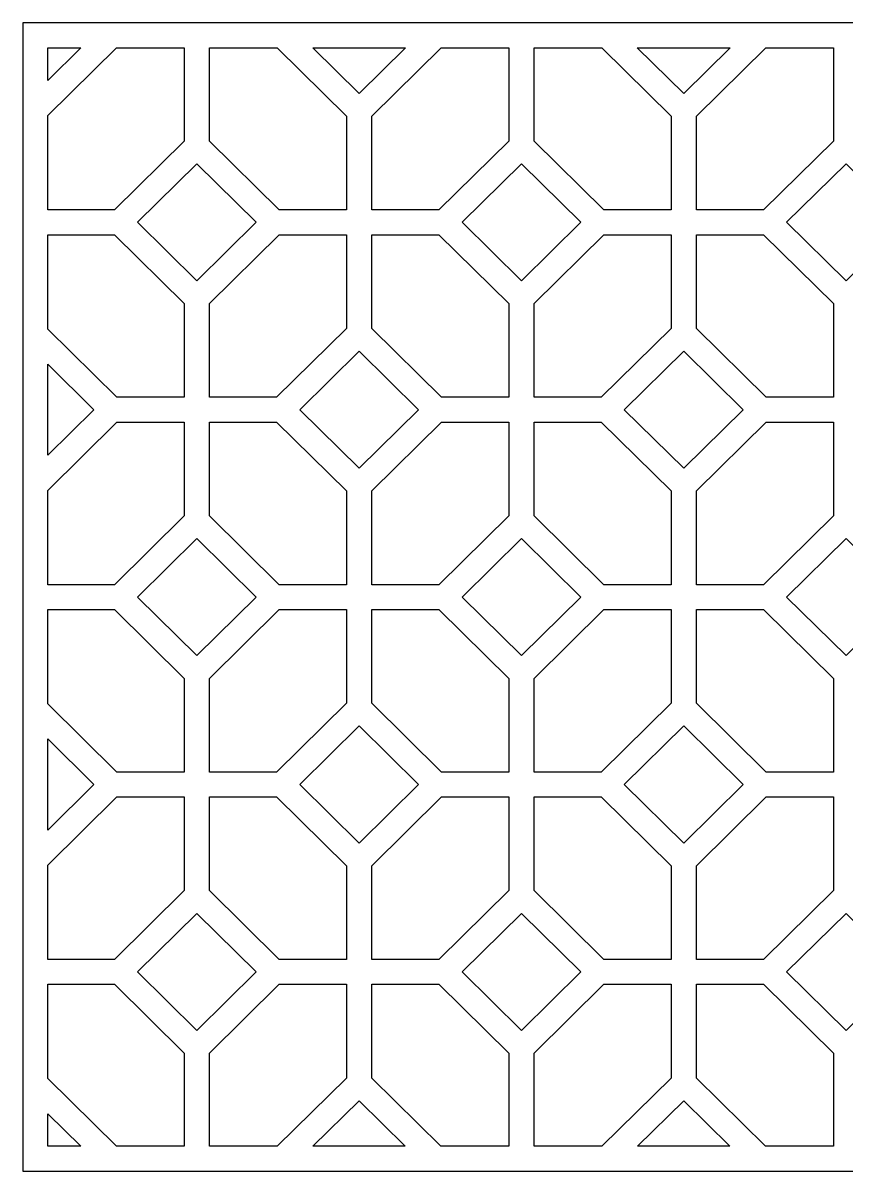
# Model space of a CAD drawing. Header units: centimetres. Extents: x 2 to 12.7, y -9.5 to -0.2.
# Drawn here: x 1.99 to 8.65, y -9.5 to -0.21 of the extents above; entities that cross this region are included whole.
import ezdxf

# ---------------------------------------------------------------- set-up
doc = ezdxf.new("R2010")
doc.units = ezdxf.units.CM
doc.header["$MEASUREMENT"] = 0
doc.layers.add('layer 1', color=7, linetype='Continuous')

msp = doc.modelspace()

# ---------------------------------------------------------------- linework, layer by layer
at = {"layer": 'layer 1', "color": 250}
msp.add_open_spline([(1.99311, -0.21162), (1.99311, -0.21162), (12.68478, -0.21162), (12.68478, -0.21162), (12.68478, -0.21162), (12.68478, -0.21162), (12.68478, -9.5), (12.68478, -9.5), (12.68478, -9.5), (12.68478, -9.5), (1.99311, -9.5), (1.99311, -9.5), (1.99311, -9.5), (1.99311, -9.5), (1.99311, -0.21162), (1.99311, -0.21162)], degree=3, knots=[0, 0, 0, 0, 0.2, 0.2, 0.2, 0.2, 0.4, 0.4, 0.4, 0.4, 0.6, 0.6, 0.6, 0.6, 1, 1, 1, 1], dxfattribs=at)
at = {"layer": 'layer 1', "color": 7}
for points, knots in [([(2.19359, -0.6765), (2.19359, -0.6765), (2.46183, -0.4121), (2.46183, -0.4121), (2.46183, -0.4121), (2.46183, -0.4121), (2.19359, -0.4121), (2.19359, -0.4121), (2.19359, -0.4121), (2.19359, -0.4121), (2.19359, -0.6765), (2.19359, -0.6765)], [0, 0, 0, 0, 0.25, 0.25, 0.25, 0.25, 0.5, 0.5, 0.5, 0.5, 1, 1, 1, 1]), ([(2.75027, -0.4121), (2.75027, -0.4121), (2.19359, -0.96079), (2.19359, -0.96079), (2.19359, -0.96079), (2.19359, -0.96079), (2.19359, -1.72386), (2.19359, -1.72386), (2.19359, -1.72386), (2.19359, -1.72386), (2.73232, -1.72386), (2.73232, -1.72386), (2.73232, -1.72386), (2.73232, -1.72386), (3.29744, -1.16683), (3.29744, -1.16683), (3.29744, -1.16683), (3.29744, -1.16683), (3.29744, -0.4121), (3.29744, -0.4121), (3.29744, -0.4121), (3.29744, -0.4121), (2.75027, -0.4121), (2.75027, -0.4121)], [0, 0, 0, 0, 0.1428571, 0.1428571, 0.1428571, 0.1428571, 0.2857143, 0.2857143, 0.2857143, 0.2857143, 0.4285714, 0.4285714, 0.4285714, 0.4285714, 0.5714286, 0.5714286, 0.5714286, 0.5714286, 0.7142857, 0.7142857, 0.7142857, 0.7142857, 1, 1, 1, 1]), ([(3.5014, -0.4121), (3.5014, -0.4121), (3.5014, -1.16683), (3.5014, -1.16683), (3.5014, -1.16683), (3.5014, -1.16683), (4.06654, -1.72386), (4.06654, -1.72386), (4.06654, -1.72386), (4.06654, -1.72386), (4.61033, -1.72386), (4.61033, -1.72386), (4.61033, -1.72386), (4.61033, -1.72386), (4.61033, -0.96579), (4.61033, -0.96579), (4.61033, -0.96579), (4.61033, -0.96579), (4.04859, -0.4121), (4.04859, -0.4121), (4.04859, -0.4121), (4.04859, -0.4121), (3.5014, -0.4121), (3.5014, -0.4121)], [0, 0, 0, 0, 0.1428571, 0.1428571, 0.1428571, 0.1428571, 0.2857143, 0.2857143, 0.2857143, 0.2857143, 0.4285714, 0.4285714, 0.4285714, 0.4285714, 0.5714286, 0.5714286, 0.5714286, 0.5714286, 0.7142857, 0.7142857, 0.7142857, 0.7142857, 1, 1, 1, 1]), ([(4.33699, -0.4121), (4.33699, -0.4121), (4.71231, -0.78204), (4.71231, -0.78204), (4.71231, -0.78204), (4.71231, -0.78204), (5.0876, -0.4121), (5.0876, -0.4121), (5.0876, -0.4121), (5.0876, -0.4121), (4.33699, -0.4121), (4.33699, -0.4121)], [0, 0, 0, 0, 0.25, 0.25, 0.25, 0.25, 0.5, 0.5, 0.5, 0.5, 1, 1, 1, 1]), ([(5.37604, -0.4121), (5.37604, -0.4121), (4.81429, -0.96579), (4.81429, -0.96579), (4.81429, -0.96579), (4.81429, -0.96579), (4.81429, -1.72386), (4.81429, -1.72386), (4.81429, -1.72386), (4.81429, -1.72386), (5.35809, -1.72386), (5.35809, -1.72386), (5.35809, -1.72386), (5.35809, -1.72386), (5.92322, -1.16683), (5.92322, -1.16683), (5.92322, -1.16683), (5.92322, -1.16683), (5.92322, -0.4121), (5.92322, -0.4121), (5.92322, -0.4121), (5.92322, -0.4121), (5.37604, -0.4121), (5.37604, -0.4121)], [0, 0, 0, 0, 0.1428571, 0.1428571, 0.1428571, 0.1428571, 0.2857143, 0.2857143, 0.2857143, 0.2857143, 0.4285714, 0.4285714, 0.4285714, 0.4285714, 0.5714286, 0.5714286, 0.5714286, 0.5714286, 0.7142857, 0.7142857, 0.7142857, 0.7142857, 1, 1, 1, 1]), ([(6.12718, -0.4121), (6.12718, -0.4121), (6.12718, -1.16683), (6.12718, -1.16683), (6.12718, -1.16683), (6.12718, -1.16683), (6.69232, -1.72386), (6.69232, -1.72386), (6.69232, -1.72386), (6.69232, -1.72386), (7.23614, -1.72386), (7.23614, -1.72386), (7.23614, -1.72386), (7.23614, -1.72386), (7.23614, -0.96579), (7.23614, -0.96579), (7.23614, -0.96579), (7.23614, -0.96579), (6.67439, -0.4121), (6.67439, -0.4121), (6.67439, -0.4121), (6.67439, -0.4121), (6.12718, -0.4121), (6.12718, -0.4121)], [0, 0, 0, 0, 0.1428571, 0.1428571, 0.1428571, 0.1428571, 0.2857143, 0.2857143, 0.2857143, 0.2857143, 0.4285714, 0.4285714, 0.4285714, 0.4285714, 0.5714286, 0.5714286, 0.5714286, 0.5714286, 0.7142857, 0.7142857, 0.7142857, 0.7142857, 1, 1, 1, 1]), ([(6.96276, -0.4121), (6.96276, -0.4121), (7.33809, -0.78204), (7.33809, -0.78204), (7.33809, -0.78204), (7.33809, -0.78204), (7.71337, -0.4121), (7.71337, -0.4121), (7.71337, -0.4121), (7.71337, -0.4121), (6.96276, -0.4121), (6.96276, -0.4121)], [0, 0, 0, 0, 0.25, 0.25, 0.25, 0.25, 0.5, 0.5, 0.5, 0.5, 1, 1, 1, 1]), ([(8.00182, -0.4121), (8.00182, -0.4121), (7.44006, -0.96579), (7.44006, -0.96579), (7.44006, -0.96579), (7.44006, -0.96579), (7.44006, -1.72386), (7.44006, -1.72386), (7.44006, -1.72386), (7.44006, -1.72386), (7.98386, -1.72386), (7.98386, -1.72386), (7.98386, -1.72386), (7.98386, -1.72386), (8.549, -1.16683), (8.549, -1.16683), (8.549, -1.16683), (8.549, -1.16683), (8.549, -0.4121), (8.549, -0.4121), (8.549, -0.4121), (8.549, -0.4121), (8.00182, -0.4121), (8.00182, -0.4121)], [0, 0, 0, 0, 0.1428571, 0.1428571, 0.1428571, 0.1428571, 0.2857143, 0.2857143, 0.2857143, 0.2857143, 0.4285714, 0.4285714, 0.4285714, 0.4285714, 0.5714286, 0.5714286, 0.5714286, 0.5714286, 0.7142857, 0.7142857, 0.7142857, 0.7142857, 1, 1, 1, 1]), ([(2.91875, -1.82436), (2.91875, -1.82436), (3.39943, -1.35058), (3.39943, -1.35058), (3.39943, -1.35058), (3.39943, -1.35058), (3.8801, -1.82436), (3.8801, -1.82436), (3.8801, -1.82436), (3.8801, -1.82436), (3.39943, -2.29818), (3.39943, -2.29818), (3.39943, -2.29818), (3.39943, -2.29818), (2.91875, -1.82436), (2.91875, -1.82436)], [0, 0, 0, 0, 0.2, 0.2, 0.2, 0.2, 0.4, 0.4, 0.4, 0.4, 0.6, 0.6, 0.6, 0.6, 1, 1, 1, 1]), ([(5.54452, -1.82436), (5.54452, -1.82436), (6.0252, -1.35058), (6.0252, -1.35058), (6.0252, -1.35058), (6.0252, -1.35058), (6.50588, -1.82436), (6.50588, -1.82436), (6.50588, -1.82436), (6.50588, -1.82436), (6.0252, -2.29818), (6.0252, -2.29818), (6.0252, -2.29818), (6.0252, -2.29818), (5.54452, -1.82436), (5.54452, -1.82436)], [0, 0, 0, 0, 0.2, 0.2, 0.2, 0.2, 0.4, 0.4, 0.4, 0.4, 0.6, 0.6, 0.6, 0.6, 1, 1, 1, 1]), ([(8.17033, -1.82436), (8.17033, -1.82436), (8.65097, -1.35058), (8.65097, -1.35058), (8.65097, -1.35058), (8.65097, -1.35058), (9.13166, -1.82436), (9.13166, -1.82436), (9.13166, -1.82436), (9.13166, -1.82436), (8.65097, -2.29818), (8.65097, -2.29818), (8.65097, -2.29818), (8.65097, -2.29818), (8.17033, -1.82436), (8.17033, -1.82436)], [0, 0, 0, 0, 0.2, 0.2, 0.2, 0.2, 0.4, 0.4, 0.4, 0.4, 0.6, 0.6, 0.6, 0.6, 1, 1, 1, 1]), ([(2.19359, -2.68796), (2.19359, -2.68796), (2.75364, -3.24), (2.75364, -3.24), (2.75364, -3.24), (2.75364, -3.24), (3.29744, -3.24), (3.29744, -3.24), (3.29744, -3.24), (3.29744, -3.24), (3.29744, -2.48193), (3.29744, -2.48193), (3.29744, -2.48193), (3.29744, -2.48193), (2.73232, -1.9249), (2.73232, -1.9249), (2.73232, -1.9249), (2.73232, -1.9249), (2.19359, -1.9249), (2.19359, -1.9249), (2.19359, -1.9249), (2.19359, -1.9249), (2.19359, -2.68796), (2.19359, -2.68796)], [0, 0, 0, 0, 0.1428571, 0.1428571, 0.1428571, 0.1428571, 0.2857143, 0.2857143, 0.2857143, 0.2857143, 0.4285714, 0.4285714, 0.4285714, 0.4285714, 0.5714286, 0.5714286, 0.5714286, 0.5714286, 0.7142857, 0.7142857, 0.7142857, 0.7142857, 1, 1, 1, 1]), ([(4.61033, -2.68293), (4.61033, -2.68293), (4.61033, -1.9249), (4.61033, -1.9249), (4.61033, -1.9249), (4.61033, -1.9249), (4.06654, -1.9249), (4.06654, -1.9249), (4.06654, -1.9249), (4.06654, -1.9249), (3.5014, -2.48193), (3.5014, -2.48193), (3.5014, -2.48193), (3.5014, -2.48193), (3.5014, -3.24), (3.5014, -3.24), (3.5014, -3.24), (3.5014, -3.24), (4.0452, -3.24), (4.0452, -3.24), (4.0452, -3.24), (4.0452, -3.24), (4.61033, -2.68293), (4.61033, -2.68293)], [0, 0, 0, 0, 0.1428571, 0.1428571, 0.1428571, 0.1428571, 0.2857143, 0.2857143, 0.2857143, 0.2857143, 0.4285714, 0.4285714, 0.4285714, 0.4285714, 0.5714286, 0.5714286, 0.5714286, 0.5714286, 0.7142857, 0.7142857, 0.7142857, 0.7142857, 1, 1, 1, 1]), ([(4.81429, -1.9249), (4.81429, -1.9249), (4.81429, -2.68293), (4.81429, -2.68293), (4.81429, -2.68293), (4.81429, -2.68293), (5.37942, -3.24), (5.37942, -3.24), (5.37942, -3.24), (5.37942, -3.24), (5.92322, -3.24), (5.92322, -3.24), (5.92322, -3.24), (5.92322, -3.24), (5.92322, -2.48193), (5.92322, -2.48193), (5.92322, -2.48193), (5.92322, -2.48193), (5.35809, -1.9249), (5.35809, -1.9249), (5.35809, -1.9249), (5.35809, -1.9249), (4.81429, -1.9249), (4.81429, -1.9249)], [0, 0, 0, 0, 0.1428571, 0.1428571, 0.1428571, 0.1428571, 0.2857143, 0.2857143, 0.2857143, 0.2857143, 0.4285714, 0.4285714, 0.4285714, 0.4285714, 0.5714286, 0.5714286, 0.5714286, 0.5714286, 0.7142857, 0.7142857, 0.7142857, 0.7142857, 1, 1, 1, 1]), ([(7.23614, -2.68293), (7.23614, -2.68293), (7.23614, -1.9249), (7.23614, -1.9249), (7.23614, -1.9249), (7.23614, -1.9249), (6.69232, -1.9249), (6.69232, -1.9249), (6.69232, -1.9249), (6.69232, -1.9249), (6.12718, -2.48193), (6.12718, -2.48193), (6.12718, -2.48193), (6.12718, -2.48193), (6.12718, -3.24), (6.12718, -3.24), (6.12718, -3.24), (6.12718, -3.24), (6.67098, -3.24), (6.67098, -3.24), (6.67098, -3.24), (6.67098, -3.24), (7.23614, -2.68293), (7.23614, -2.68293)], [0, 0, 0, 0, 0.1428571, 0.1428571, 0.1428571, 0.1428571, 0.2857143, 0.2857143, 0.2857143, 0.2857143, 0.4285714, 0.4285714, 0.4285714, 0.4285714, 0.5714286, 0.5714286, 0.5714286, 0.5714286, 0.7142857, 0.7142857, 0.7142857, 0.7142857, 1, 1, 1, 1]), ([(7.44006, -1.9249), (7.44006, -1.9249), (7.44006, -2.68293), (7.44006, -2.68293), (7.44006, -2.68293), (7.44006, -2.68293), (8.0052, -3.24), (8.0052, -3.24), (8.0052, -3.24), (8.0052, -3.24), (8.549, -3.24), (8.549, -3.24), (8.549, -3.24), (8.549, -3.24), (8.549, -2.48193), (8.549, -2.48193), (8.549, -2.48193), (8.549, -2.48193), (7.98386, -1.9249), (7.98386, -1.9249), (7.98386, -1.9249), (7.98386, -1.9249), (7.44006, -1.9249), (7.44006, -1.9249)], [0, 0, 0, 0, 0.1428571, 0.1428571, 0.1428571, 0.1428571, 0.2857143, 0.2857143, 0.2857143, 0.2857143, 0.4285714, 0.4285714, 0.4285714, 0.4285714, 0.5714286, 0.5714286, 0.5714286, 0.5714286, 0.7142857, 0.7142857, 0.7142857, 0.7142857, 1, 1, 1, 1]), ([(4.23163, -3.3405), (4.23163, -3.3405), (4.71231, -2.86672), (4.71231, -2.86672), (4.71231, -2.86672), (4.71231, -2.86672), (5.193, -3.3405), (5.193, -3.3405), (5.193, -3.3405), (5.193, -3.3405), (4.71231, -3.81429), (4.71231, -3.81429), (4.71231, -3.81429), (4.71231, -3.81429), (4.23163, -3.3405), (4.23163, -3.3405)], [0, 0, 0, 0, 0.2, 0.2, 0.2, 0.2, 0.4, 0.4, 0.4, 0.4, 0.6, 0.6, 0.6, 0.6, 1, 1, 1, 1]), ([(6.85741, -3.3405), (6.85741, -3.3405), (7.33809, -2.86672), (7.33809, -2.86672), (7.33809, -2.86672), (7.33809, -2.86672), (7.81877, -3.3405), (7.81877, -3.3405), (7.81877, -3.3405), (7.81877, -3.3405), (7.33809, -3.81429), (7.33809, -3.81429), (7.33809, -3.81429), (7.33809, -3.81429), (6.85741, -3.3405), (6.85741, -3.3405)], [0, 0, 0, 0, 0.2, 0.2, 0.2, 0.2, 0.4, 0.4, 0.4, 0.4, 0.6, 0.6, 0.6, 0.6, 1, 1, 1, 1]), ([(2.19359, -3.70877), (2.19359, -3.70877), (2.56722, -3.3405), (2.56722, -3.3405), (2.56722, -3.3405), (2.56722, -3.3405), (2.19359, -2.97221), (2.19359, -2.97221), (2.19359, -2.97221), (2.19359, -2.97221), (2.19359, -3.70877), (2.19359, -3.70877)], [0, 0, 0, 0, 0.25, 0.25, 0.25, 0.25, 0.5, 0.5, 0.5, 0.5, 1, 1, 1, 1]), ([(2.19359, -4.75614), (2.19359, -4.75614), (2.73232, -4.75614), (2.73232, -4.75614), (2.73232, -4.75614), (2.73232, -4.75614), (3.29744, -4.19907), (3.29744, -4.19907), (3.29744, -4.19907), (3.29744, -4.19907), (3.29744, -3.441), (3.29744, -3.441), (3.29744, -3.441), (3.29744, -3.441), (2.75364, -3.441), (2.75364, -3.441), (2.75364, -3.441), (2.75364, -3.441), (2.19359, -3.99304), (2.19359, -3.99304), (2.19359, -3.99304), (2.19359, -3.99304), (2.19359, -4.75614), (2.19359, -4.75614)], [0, 0, 0, 0, 0.1428571, 0.1428571, 0.1428571, 0.1428571, 0.2857143, 0.2857143, 0.2857143, 0.2857143, 0.4285714, 0.4285714, 0.4285714, 0.4285714, 0.5714286, 0.5714286, 0.5714286, 0.5714286, 0.7142857, 0.7142857, 0.7142857, 0.7142857, 1, 1, 1, 1]), ([(4.61033, -4.75614), (4.61033, -4.75614), (4.61033, -3.99807), (4.61033, -3.99807), (4.61033, -3.99807), (4.61033, -3.99807), (4.0452, -3.441), (4.0452, -3.441), (4.0452, -3.441), (4.0452, -3.441), (3.5014, -3.441), (3.5014, -3.441), (3.5014, -3.441), (3.5014, -3.441), (3.5014, -4.19907), (3.5014, -4.19907), (3.5014, -4.19907), (3.5014, -4.19907), (4.06654, -4.75614), (4.06654, -4.75614), (4.06654, -4.75614), (4.06654, -4.75614), (4.61033, -4.75614), (4.61033, -4.75614)], [0, 0, 0, 0, 0.1428571, 0.1428571, 0.1428571, 0.1428571, 0.2857143, 0.2857143, 0.2857143, 0.2857143, 0.4285714, 0.4285714, 0.4285714, 0.4285714, 0.5714286, 0.5714286, 0.5714286, 0.5714286, 0.7142857, 0.7142857, 0.7142857, 0.7142857, 1, 1, 1, 1]), ([(4.81429, -3.99807), (4.81429, -3.99807), (4.81429, -4.75614), (4.81429, -4.75614), (4.81429, -4.75614), (4.81429, -4.75614), (5.35809, -4.75614), (5.35809, -4.75614), (5.35809, -4.75614), (5.35809, -4.75614), (5.92322, -4.19907), (5.92322, -4.19907), (5.92322, -4.19907), (5.92322, -4.19907), (5.92322, -3.441), (5.92322, -3.441), (5.92322, -3.441), (5.92322, -3.441), (5.37942, -3.441), (5.37942, -3.441), (5.37942, -3.441), (5.37942, -3.441), (4.81429, -3.99807), (4.81429, -3.99807)], [0, 0, 0, 0, 0.1428571, 0.1428571, 0.1428571, 0.1428571, 0.2857143, 0.2857143, 0.2857143, 0.2857143, 0.4285714, 0.4285714, 0.4285714, 0.4285714, 0.5714286, 0.5714286, 0.5714286, 0.5714286, 0.7142857, 0.7142857, 0.7142857, 0.7142857, 1, 1, 1, 1]), ([(7.23614, -4.75614), (7.23614, -4.75614), (7.23614, -3.99807), (7.23614, -3.99807), (7.23614, -3.99807), (7.23614, -3.99807), (6.67098, -3.441), (6.67098, -3.441), (6.67098, -3.441), (6.67098, -3.441), (6.12718, -3.441), (6.12718, -3.441), (6.12718, -3.441), (6.12718, -3.441), (6.12718, -4.19907), (6.12718, -4.19907), (6.12718, -4.19907), (6.12718, -4.19907), (6.69232, -4.75614), (6.69232, -4.75614), (6.69232, -4.75614), (6.69232, -4.75614), (7.23614, -4.75614), (7.23614, -4.75614)], [0, 0, 0, 0, 0.1428571, 0.1428571, 0.1428571, 0.1428571, 0.2857143, 0.2857143, 0.2857143, 0.2857143, 0.4285714, 0.4285714, 0.4285714, 0.4285714, 0.5714286, 0.5714286, 0.5714286, 0.5714286, 0.7142857, 0.7142857, 0.7142857, 0.7142857, 1, 1, 1, 1]), ([(7.44006, -3.99807), (7.44006, -3.99807), (7.44006, -4.75614), (7.44006, -4.75614), (7.44006, -4.75614), (7.44006, -4.75614), (7.98386, -4.75614), (7.98386, -4.75614), (7.98386, -4.75614), (7.98386, -4.75614), (8.549, -4.19907), (8.549, -4.19907), (8.549, -4.19907), (8.549, -4.19907), (8.549, -3.441), (8.549, -3.441), (8.549, -3.441), (8.549, -3.441), (8.0052, -3.441), (8.0052, -3.441), (8.0052, -3.441), (8.0052, -3.441), (7.44006, -3.99807), (7.44006, -3.99807)], [0, 0, 0, 0, 0.1428571, 0.1428571, 0.1428571, 0.1428571, 0.2857143, 0.2857143, 0.2857143, 0.2857143, 0.4285714, 0.4285714, 0.4285714, 0.4285714, 0.5714286, 0.5714286, 0.5714286, 0.5714286, 0.7142857, 0.7142857, 0.7142857, 0.7142857, 1, 1, 1, 1]), ([(2.91875, -4.85664), (2.91875, -4.85664), (3.39943, -4.38286), (3.39943, -4.38286), (3.39943, -4.38286), (3.39943, -4.38286), (3.8801, -4.85664), (3.8801, -4.85664), (3.8801, -4.85664), (3.8801, -4.85664), (3.39943, -5.33042), (3.39943, -5.33042), (3.39943, -5.33042), (3.39943, -5.33042), (2.91875, -4.85664), (2.91875, -4.85664)], [0, 0, 0, 0, 0.2, 0.2, 0.2, 0.2, 0.4, 0.4, 0.4, 0.4, 0.6, 0.6, 0.6, 0.6, 1, 1, 1, 1]), ([(5.54452, -4.85664), (5.54452, -4.85664), (6.0252, -4.38286), (6.0252, -4.38286), (6.0252, -4.38286), (6.0252, -4.38286), (6.50588, -4.85664), (6.50588, -4.85664), (6.50588, -4.85664), (6.50588, -4.85664), (6.0252, -5.33042), (6.0252, -5.33042), (6.0252, -5.33042), (6.0252, -5.33042), (5.54452, -4.85664), (5.54452, -4.85664)], [0, 0, 0, 0, 0.2, 0.2, 0.2, 0.2, 0.4, 0.4, 0.4, 0.4, 0.6, 0.6, 0.6, 0.6, 1, 1, 1, 1]), ([(8.17033, -4.85664), (8.17033, -4.85664), (8.65097, -4.38286), (8.65097, -4.38286), (8.65097, -4.38286), (8.65097, -4.38286), (9.13166, -4.85664), (9.13166, -4.85664), (9.13166, -4.85664), (9.13166, -4.85664), (8.65097, -5.33042), (8.65097, -5.33042), (8.65097, -5.33042), (8.65097, -5.33042), (8.17033, -4.85664), (8.17033, -4.85664)], [0, 0, 0, 0, 0.2, 0.2, 0.2, 0.2, 0.4, 0.4, 0.4, 0.4, 0.6, 0.6, 0.6, 0.6, 1, 1, 1, 1]), ([(2.19359, -5.72021), (2.19359, -5.72021), (2.75364, -6.27224), (2.75364, -6.27224), (2.75364, -6.27224), (2.75364, -6.27224), (3.29744, -6.27224), (3.29744, -6.27224), (3.29744, -6.27224), (3.29744, -6.27224), (3.29744, -5.51421), (3.29744, -5.51421), (3.29744, -5.51421), (3.29744, -5.51421), (2.73232, -4.95714), (2.73232, -4.95714), (2.73232, -4.95714), (2.73232, -4.95714), (2.19359, -4.95714), (2.19359, -4.95714), (2.19359, -4.95714), (2.19359, -4.95714), (2.19359, -5.72021), (2.19359, -5.72021)], [0, 0, 0, 0, 0.1428571, 0.1428571, 0.1428571, 0.1428571, 0.2857143, 0.2857143, 0.2857143, 0.2857143, 0.4285714, 0.4285714, 0.4285714, 0.4285714, 0.5714286, 0.5714286, 0.5714286, 0.5714286, 0.7142857, 0.7142857, 0.7142857, 0.7142857, 1, 1, 1, 1]), ([(4.61033, -5.71521), (4.61033, -5.71521), (4.61033, -4.95714), (4.61033, -4.95714), (4.61033, -4.95714), (4.61033, -4.95714), (4.06654, -4.95714), (4.06654, -4.95714), (4.06654, -4.95714), (4.06654, -4.95714), (3.5014, -5.51421), (3.5014, -5.51421), (3.5014, -5.51421), (3.5014, -5.51421), (3.5014, -6.27224), (3.5014, -6.27224), (3.5014, -6.27224), (3.5014, -6.27224), (4.0452, -6.27224), (4.0452, -6.27224), (4.0452, -6.27224), (4.0452, -6.27224), (4.61033, -5.71521), (4.61033, -5.71521)], [0, 0, 0, 0, 0.1428571, 0.1428571, 0.1428571, 0.1428571, 0.2857143, 0.2857143, 0.2857143, 0.2857143, 0.4285714, 0.4285714, 0.4285714, 0.4285714, 0.5714286, 0.5714286, 0.5714286, 0.5714286, 0.7142857, 0.7142857, 0.7142857, 0.7142857, 1, 1, 1, 1]), ([(4.81429, -4.95714), (4.81429, -4.95714), (4.81429, -5.71521), (4.81429, -5.71521), (4.81429, -5.71521), (4.81429, -5.71521), (5.37942, -6.27224), (5.37942, -6.27224), (5.37942, -6.27224), (5.37942, -6.27224), (5.92322, -6.27224), (5.92322, -6.27224), (5.92322, -6.27224), (5.92322, -6.27224), (5.92322, -5.51421), (5.92322, -5.51421), (5.92322, -5.51421), (5.92322, -5.51421), (5.35809, -4.95714), (5.35809, -4.95714), (5.35809, -4.95714), (5.35809, -4.95714), (4.81429, -4.95714), (4.81429, -4.95714)], [0, 0, 0, 0, 0.1428571, 0.1428571, 0.1428571, 0.1428571, 0.2857143, 0.2857143, 0.2857143, 0.2857143, 0.4285714, 0.4285714, 0.4285714, 0.4285714, 0.5714286, 0.5714286, 0.5714286, 0.5714286, 0.7142857, 0.7142857, 0.7142857, 0.7142857, 1, 1, 1, 1]), ([(7.23614, -5.71521), (7.23614, -5.71521), (7.23614, -4.95714), (7.23614, -4.95714), (7.23614, -4.95714), (7.23614, -4.95714), (6.69232, -4.95714), (6.69232, -4.95714), (6.69232, -4.95714), (6.69232, -4.95714), (6.12718, -5.51421), (6.12718, -5.51421), (6.12718, -5.51421), (6.12718, -5.51421), (6.12718, -6.27224), (6.12718, -6.27224), (6.12718, -6.27224), (6.12718, -6.27224), (6.67098, -6.27224), (6.67098, -6.27224), (6.67098, -6.27224), (6.67098, -6.27224), (7.23614, -5.71521), (7.23614, -5.71521)], [0, 0, 0, 0, 0.1428571, 0.1428571, 0.1428571, 0.1428571, 0.2857143, 0.2857143, 0.2857143, 0.2857143, 0.4285714, 0.4285714, 0.4285714, 0.4285714, 0.5714286, 0.5714286, 0.5714286, 0.5714286, 0.7142857, 0.7142857, 0.7142857, 0.7142857, 1, 1, 1, 1]), ([(7.44006, -4.95714), (7.44006, -4.95714), (7.44006, -5.71521), (7.44006, -5.71521), (7.44006, -5.71521), (7.44006, -5.71521), (8.0052, -6.27224), (8.0052, -6.27224), (8.0052, -6.27224), (8.0052, -6.27224), (8.549, -6.27224), (8.549, -6.27224), (8.549, -6.27224), (8.549, -6.27224), (8.549, -5.51421), (8.549, -5.51421), (8.549, -5.51421), (8.549, -5.51421), (7.98386, -4.95714), (7.98386, -4.95714), (7.98386, -4.95714), (7.98386, -4.95714), (7.44006, -4.95714), (7.44006, -4.95714)], [0, 0, 0, 0, 0.1428571, 0.1428571, 0.1428571, 0.1428571, 0.2857143, 0.2857143, 0.2857143, 0.2857143, 0.4285714, 0.4285714, 0.4285714, 0.4285714, 0.5714286, 0.5714286, 0.5714286, 0.5714286, 0.7142857, 0.7142857, 0.7142857, 0.7142857, 1, 1, 1, 1]), ([(4.23163, -6.37275), (4.23163, -6.37275), (4.71231, -5.89897), (4.71231, -5.89897), (4.71231, -5.89897), (4.71231, -5.89897), (5.193, -6.37275), (5.193, -6.37275), (5.193, -6.37275), (5.193, -6.37275), (4.71231, -6.84656), (4.71231, -6.84656), (4.71231, -6.84656), (4.71231, -6.84656), (4.23163, -6.37275), (4.23163, -6.37275)], [0, 0, 0, 0, 0.2, 0.2, 0.2, 0.2, 0.4, 0.4, 0.4, 0.4, 0.6, 0.6, 0.6, 0.6, 1, 1, 1, 1]), ([(6.85741, -6.37275), (6.85741, -6.37275), (7.33809, -5.89897), (7.33809, -5.89897), (7.33809, -5.89897), (7.33809, -5.89897), (7.81877, -6.37275), (7.81877, -6.37275), (7.81877, -6.37275), (7.81877, -6.37275), (7.33809, -6.84656), (7.33809, -6.84656), (7.33809, -6.84656), (7.33809, -6.84656), (6.85741, -6.37275), (6.85741, -6.37275)], [0, 0, 0, 0, 0.2, 0.2, 0.2, 0.2, 0.4, 0.4, 0.4, 0.4, 0.6, 0.6, 0.6, 0.6, 1, 1, 1, 1]), ([(2.19359, -6.74103), (2.19359, -6.74103), (2.56722, -6.37275), (2.56722, -6.37275), (2.56722, -6.37275), (2.56722, -6.37275), (2.19359, -6.0045), (2.19359, -6.0045), (2.19359, -6.0045), (2.19359, -6.0045), (2.19359, -6.74103), (2.19359, -6.74103)], [0, 0, 0, 0, 0.25, 0.25, 0.25, 0.25, 0.5, 0.5, 0.5, 0.5, 1, 1, 1, 1]), ([(2.19359, -7.78839), (2.19359, -7.78839), (2.73232, -7.78839), (2.73232, -7.78839), (2.73232, -7.78839), (2.73232, -7.78839), (3.29744, -7.23132), (3.29744, -7.23132), (3.29744, -7.23132), (3.29744, -7.23132), (3.29744, -6.47328), (3.29744, -6.47328), (3.29744, -6.47328), (3.29744, -6.47328), (2.75364, -6.47328), (2.75364, -6.47328), (2.75364, -6.47328), (2.75364, -6.47328), (2.19359, -7.02532), (2.19359, -7.02532), (2.19359, -7.02532), (2.19359, -7.02532), (2.19359, -7.78839), (2.19359, -7.78839)], [0, 0, 0, 0, 0.1428571, 0.1428571, 0.1428571, 0.1428571, 0.2857143, 0.2857143, 0.2857143, 0.2857143, 0.4285714, 0.4285714, 0.4285714, 0.4285714, 0.5714286, 0.5714286, 0.5714286, 0.5714286, 0.7142857, 0.7142857, 0.7142857, 0.7142857, 1, 1, 1, 1]), ([(4.61033, -7.78839), (4.61033, -7.78839), (4.61033, -7.03031), (4.61033, -7.03031), (4.61033, -7.03031), (4.61033, -7.03031), (4.0452, -6.47328), (4.0452, -6.47328), (4.0452, -6.47328), (4.0452, -6.47328), (3.5014, -6.47328), (3.5014, -6.47328), (3.5014, -6.47328), (3.5014, -6.47328), (3.5014, -7.23132), (3.5014, -7.23132), (3.5014, -7.23132), (3.5014, -7.23132), (4.06654, -7.78839), (4.06654, -7.78839), (4.06654, -7.78839), (4.06654, -7.78839), (4.61033, -7.78839), (4.61033, -7.78839)], [0, 0, 0, 0, 0.1428571, 0.1428571, 0.1428571, 0.1428571, 0.2857143, 0.2857143, 0.2857143, 0.2857143, 0.4285714, 0.4285714, 0.4285714, 0.4285714, 0.5714286, 0.5714286, 0.5714286, 0.5714286, 0.7142857, 0.7142857, 0.7142857, 0.7142857, 1, 1, 1, 1]), ([(4.81429, -7.03031), (4.81429, -7.03031), (4.81429, -7.78839), (4.81429, -7.78839), (4.81429, -7.78839), (4.81429, -7.78839), (5.35809, -7.78839), (5.35809, -7.78839), (5.35809, -7.78839), (5.35809, -7.78839), (5.92322, -7.23132), (5.92322, -7.23132), (5.92322, -7.23132), (5.92322, -7.23132), (5.92322, -6.47328), (5.92322, -6.47328), (5.92322, -6.47328), (5.92322, -6.47328), (5.37942, -6.47328), (5.37942, -6.47328), (5.37942, -6.47328), (5.37942, -6.47328), (4.81429, -7.03031), (4.81429, -7.03031)], [0, 0, 0, 0, 0.1428571, 0.1428571, 0.1428571, 0.1428571, 0.2857143, 0.2857143, 0.2857143, 0.2857143, 0.4285714, 0.4285714, 0.4285714, 0.4285714, 0.5714286, 0.5714286, 0.5714286, 0.5714286, 0.7142857, 0.7142857, 0.7142857, 0.7142857, 1, 1, 1, 1]), ([(7.23614, -7.78839), (7.23614, -7.78839), (7.23614, -7.03031), (7.23614, -7.03031), (7.23614, -7.03031), (7.23614, -7.03031), (6.67098, -6.47328), (6.67098, -6.47328), (6.67098, -6.47328), (6.67098, -6.47328), (6.12718, -6.47328), (6.12718, -6.47328), (6.12718, -6.47328), (6.12718, -6.47328), (6.12718, -7.23132), (6.12718, -7.23132), (6.12718, -7.23132), (6.12718, -7.23132), (6.69232, -7.78839), (6.69232, -7.78839), (6.69232, -7.78839), (6.69232, -7.78839), (7.23614, -7.78839), (7.23614, -7.78839)], [0, 0, 0, 0, 0.1428571, 0.1428571, 0.1428571, 0.1428571, 0.2857143, 0.2857143, 0.2857143, 0.2857143, 0.4285714, 0.4285714, 0.4285714, 0.4285714, 0.5714286, 0.5714286, 0.5714286, 0.5714286, 0.7142857, 0.7142857, 0.7142857, 0.7142857, 1, 1, 1, 1]), ([(7.44006, -7.03031), (7.44006, -7.03031), (7.44006, -7.78839), (7.44006, -7.78839), (7.44006, -7.78839), (7.44006, -7.78839), (7.98386, -7.78839), (7.98386, -7.78839), (7.98386, -7.78839), (7.98386, -7.78839), (8.549, -7.23132), (8.549, -7.23132), (8.549, -7.23132), (8.549, -7.23132), (8.549, -6.47328), (8.549, -6.47328), (8.549, -6.47328), (8.549, -6.47328), (8.0052, -6.47328), (8.0052, -6.47328), (8.0052, -6.47328), (8.0052, -6.47328), (7.44006, -7.03031), (7.44006, -7.03031)], [0, 0, 0, 0, 0.1428571, 0.1428571, 0.1428571, 0.1428571, 0.2857143, 0.2857143, 0.2857143, 0.2857143, 0.4285714, 0.4285714, 0.4285714, 0.4285714, 0.5714286, 0.5714286, 0.5714286, 0.5714286, 0.7142857, 0.7142857, 0.7142857, 0.7142857, 1, 1, 1, 1]), ([(2.91875, -7.88888), (2.91875, -7.88888), (3.39943, -7.41511), (3.39943, -7.41511), (3.39943, -7.41511), (3.39943, -7.41511), (3.8801, -7.88888), (3.8801, -7.88888), (3.8801, -7.88888), (3.8801, -7.88888), (3.39943, -8.36267), (3.39943, -8.36267), (3.39943, -8.36267), (3.39943, -8.36267), (2.91875, -7.88888), (2.91875, -7.88888)], [0, 0, 0, 0, 0.2, 0.2, 0.2, 0.2, 0.4, 0.4, 0.4, 0.4, 0.6, 0.6, 0.6, 0.6, 1, 1, 1, 1]), ([(5.54452, -7.88888), (5.54452, -7.88888), (6.0252, -7.41511), (6.0252, -7.41511), (6.0252, -7.41511), (6.0252, -7.41511), (6.50588, -7.88888), (6.50588, -7.88888), (6.50588, -7.88888), (6.50588, -7.88888), (6.0252, -8.36267), (6.0252, -8.36267), (6.0252, -8.36267), (6.0252, -8.36267), (5.54452, -7.88888), (5.54452, -7.88888)], [0, 0, 0, 0, 0.2, 0.2, 0.2, 0.2, 0.4, 0.4, 0.4, 0.4, 0.6, 0.6, 0.6, 0.6, 1, 1, 1, 1]), ([(8.17033, -7.88888), (8.17033, -7.88888), (8.65097, -7.41511), (8.65097, -7.41511), (8.65097, -7.41511), (8.65097, -7.41511), (9.13166, -7.88888), (9.13166, -7.88888), (9.13166, -7.88888), (9.13166, -7.88888), (8.65097, -8.36267), (8.65097, -8.36267), (8.65097, -8.36267), (8.65097, -8.36267), (8.17033, -7.88888), (8.17033, -7.88888)], [0, 0, 0, 0, 0.2, 0.2, 0.2, 0.2, 0.4, 0.4, 0.4, 0.4, 0.6, 0.6, 0.6, 0.6, 1, 1, 1, 1]), ([(3.29744, -9.29953), (3.29744, -9.29953), (3.29744, -8.54646), (3.29744, -8.54646), (3.29744, -8.54646), (3.29744, -8.54646), (2.73232, -7.98939), (2.73232, -7.98939), (2.73232, -7.98939), (2.73232, -7.98939), (2.19359, -7.98939), (2.19359, -7.98939), (2.19359, -7.98939), (2.19359, -7.98939), (2.19359, -8.75245), (2.19359, -8.75245), (2.19359, -8.75245), (2.19359, -8.75245), (2.74858, -9.29953), (2.74858, -9.29953), (2.74858, -9.29953), (2.74858, -9.29953), (3.29744, -9.29953), (3.29744, -9.29953)], [0, 0, 0, 0, 0.1428571, 0.1428571, 0.1428571, 0.1428571, 0.2857143, 0.2857143, 0.2857143, 0.2857143, 0.4285714, 0.4285714, 0.4285714, 0.4285714, 0.5714286, 0.5714286, 0.5714286, 0.5714286, 0.7142857, 0.7142857, 0.7142857, 0.7142857, 1, 1, 1, 1]), ([(4.05027, -9.29953), (4.05027, -9.29953), (4.61033, -8.74746), (4.61033, -8.74746), (4.61033, -8.74746), (4.61033, -8.74746), (4.61033, -7.98939), (4.61033, -7.98939), (4.61033, -7.98939), (4.61033, -7.98939), (4.06654, -7.98939), (4.06654, -7.98939), (4.06654, -7.98939), (4.06654, -7.98939), (3.5014, -8.54646), (3.5014, -8.54646), (3.5014, -8.54646), (3.5014, -8.54646), (3.5014, -9.29953), (3.5014, -9.29953), (3.5014, -9.29953), (3.5014, -9.29953), (4.05027, -9.29953), (4.05027, -9.29953)], [0, 0, 0, 0, 0.1428571, 0.1428571, 0.1428571, 0.1428571, 0.2857143, 0.2857143, 0.2857143, 0.2857143, 0.4285714, 0.4285714, 0.4285714, 0.4285714, 0.5714286, 0.5714286, 0.5714286, 0.5714286, 0.7142857, 0.7142857, 0.7142857, 0.7142857, 1, 1, 1, 1]), ([(5.92322, -9.29953), (5.92322, -9.29953), (5.92322, -8.54646), (5.92322, -8.54646), (5.92322, -8.54646), (5.92322, -8.54646), (5.35809, -7.98939), (5.35809, -7.98939), (5.35809, -7.98939), (5.35809, -7.98939), (4.81429, -7.98939), (4.81429, -7.98939), (4.81429, -7.98939), (4.81429, -7.98939), (4.81429, -8.74746), (4.81429, -8.74746), (4.81429, -8.74746), (4.81429, -8.74746), (5.37435, -9.29953), (5.37435, -9.29953), (5.37435, -9.29953), (5.37435, -9.29953), (5.92322, -9.29953), (5.92322, -9.29953)], [0, 0, 0, 0, 0.1428571, 0.1428571, 0.1428571, 0.1428571, 0.2857143, 0.2857143, 0.2857143, 0.2857143, 0.4285714, 0.4285714, 0.4285714, 0.4285714, 0.5714286, 0.5714286, 0.5714286, 0.5714286, 0.7142857, 0.7142857, 0.7142857, 0.7142857, 1, 1, 1, 1]), ([(6.67605, -9.29953), (6.67605, -9.29953), (7.23614, -8.74746), (7.23614, -8.74746), (7.23614, -8.74746), (7.23614, -8.74746), (7.23614, -7.98939), (7.23614, -7.98939), (7.23614, -7.98939), (7.23614, -7.98939), (6.69232, -7.98939), (6.69232, -7.98939), (6.69232, -7.98939), (6.69232, -7.98939), (6.12718, -8.54646), (6.12718, -8.54646), (6.12718, -8.54646), (6.12718, -8.54646), (6.12718, -9.29953), (6.12718, -9.29953), (6.12718, -9.29953), (6.12718, -9.29953), (6.67605, -9.29953), (6.67605, -9.29953)], [0, 0, 0, 0, 0.1428571, 0.1428571, 0.1428571, 0.1428571, 0.2857143, 0.2857143, 0.2857143, 0.2857143, 0.4285714, 0.4285714, 0.4285714, 0.4285714, 0.5714286, 0.5714286, 0.5714286, 0.5714286, 0.7142857, 0.7142857, 0.7142857, 0.7142857, 1, 1, 1, 1]), ([(8.549, -9.29953), (8.549, -9.29953), (8.549, -8.54646), (8.549, -8.54646), (8.549, -8.54646), (8.549, -8.54646), (7.98386, -7.98939), (7.98386, -7.98939), (7.98386, -7.98939), (7.98386, -7.98939), (7.44006, -7.98939), (7.44006, -7.98939), (7.44006, -7.98939), (7.44006, -7.98939), (7.44006, -8.74746), (7.44006, -8.74746), (7.44006, -8.74746), (7.44006, -8.74746), (8.00013, -9.29953), (8.00013, -9.29953), (8.00013, -9.29953), (8.00013, -9.29953), (8.549, -9.29953), (8.549, -9.29953)], [0, 0, 0, 0, 0.1428571, 0.1428571, 0.1428571, 0.1428571, 0.2857143, 0.2857143, 0.2857143, 0.2857143, 0.4285714, 0.4285714, 0.4285714, 0.4285714, 0.5714286, 0.5714286, 0.5714286, 0.5714286, 0.7142857, 0.7142857, 0.7142857, 0.7142857, 1, 1, 1, 1]), ([(5.08598, -9.29953), (5.08598, -9.29953), (4.71231, -8.93125), (4.71231, -8.93125), (4.71231, -8.93125), (4.71231, -8.93125), (4.33864, -9.29953), (4.33864, -9.29953), (4.33864, -9.29953), (4.33864, -9.29953), (5.08598, -9.29953), (5.08598, -9.29953)], [0, 0, 0, 0, 0.25, 0.25, 0.25, 0.25, 0.5, 0.5, 0.5, 0.5, 1, 1, 1, 1]), ([(7.71175, -9.29953), (7.71175, -9.29953), (7.33809, -8.93125), (7.33809, -8.93125), (7.33809, -8.93125), (7.33809, -8.93125), (6.96442, -9.29953), (6.96442, -9.29953), (6.96442, -9.29953), (6.96442, -9.29953), (7.71175, -9.29953), (7.71175, -9.29953)], [0, 0, 0, 0, 0.25, 0.25, 0.25, 0.25, 0.5, 0.5, 0.5, 0.5, 1, 1, 1, 1]), ([(2.46021, -9.29953), (2.46021, -9.29953), (2.19359, -9.03675), (2.19359, -9.03675), (2.19359, -9.03675), (2.19359, -9.03675), (2.19359, -9.29953), (2.19359, -9.29953), (2.19359, -9.29953), (2.19359, -9.29953), (2.46021, -9.29953), (2.46021, -9.29953)], [0, 0, 0, 0, 0.25, 0.25, 0.25, 0.25, 0.5, 0.5, 0.5, 0.5, 1, 1, 1, 1])]:
    msp.add_open_spline(points, degree=3, knots=knots, dxfattribs=at)

doc.saveas('drawing.dxf')
